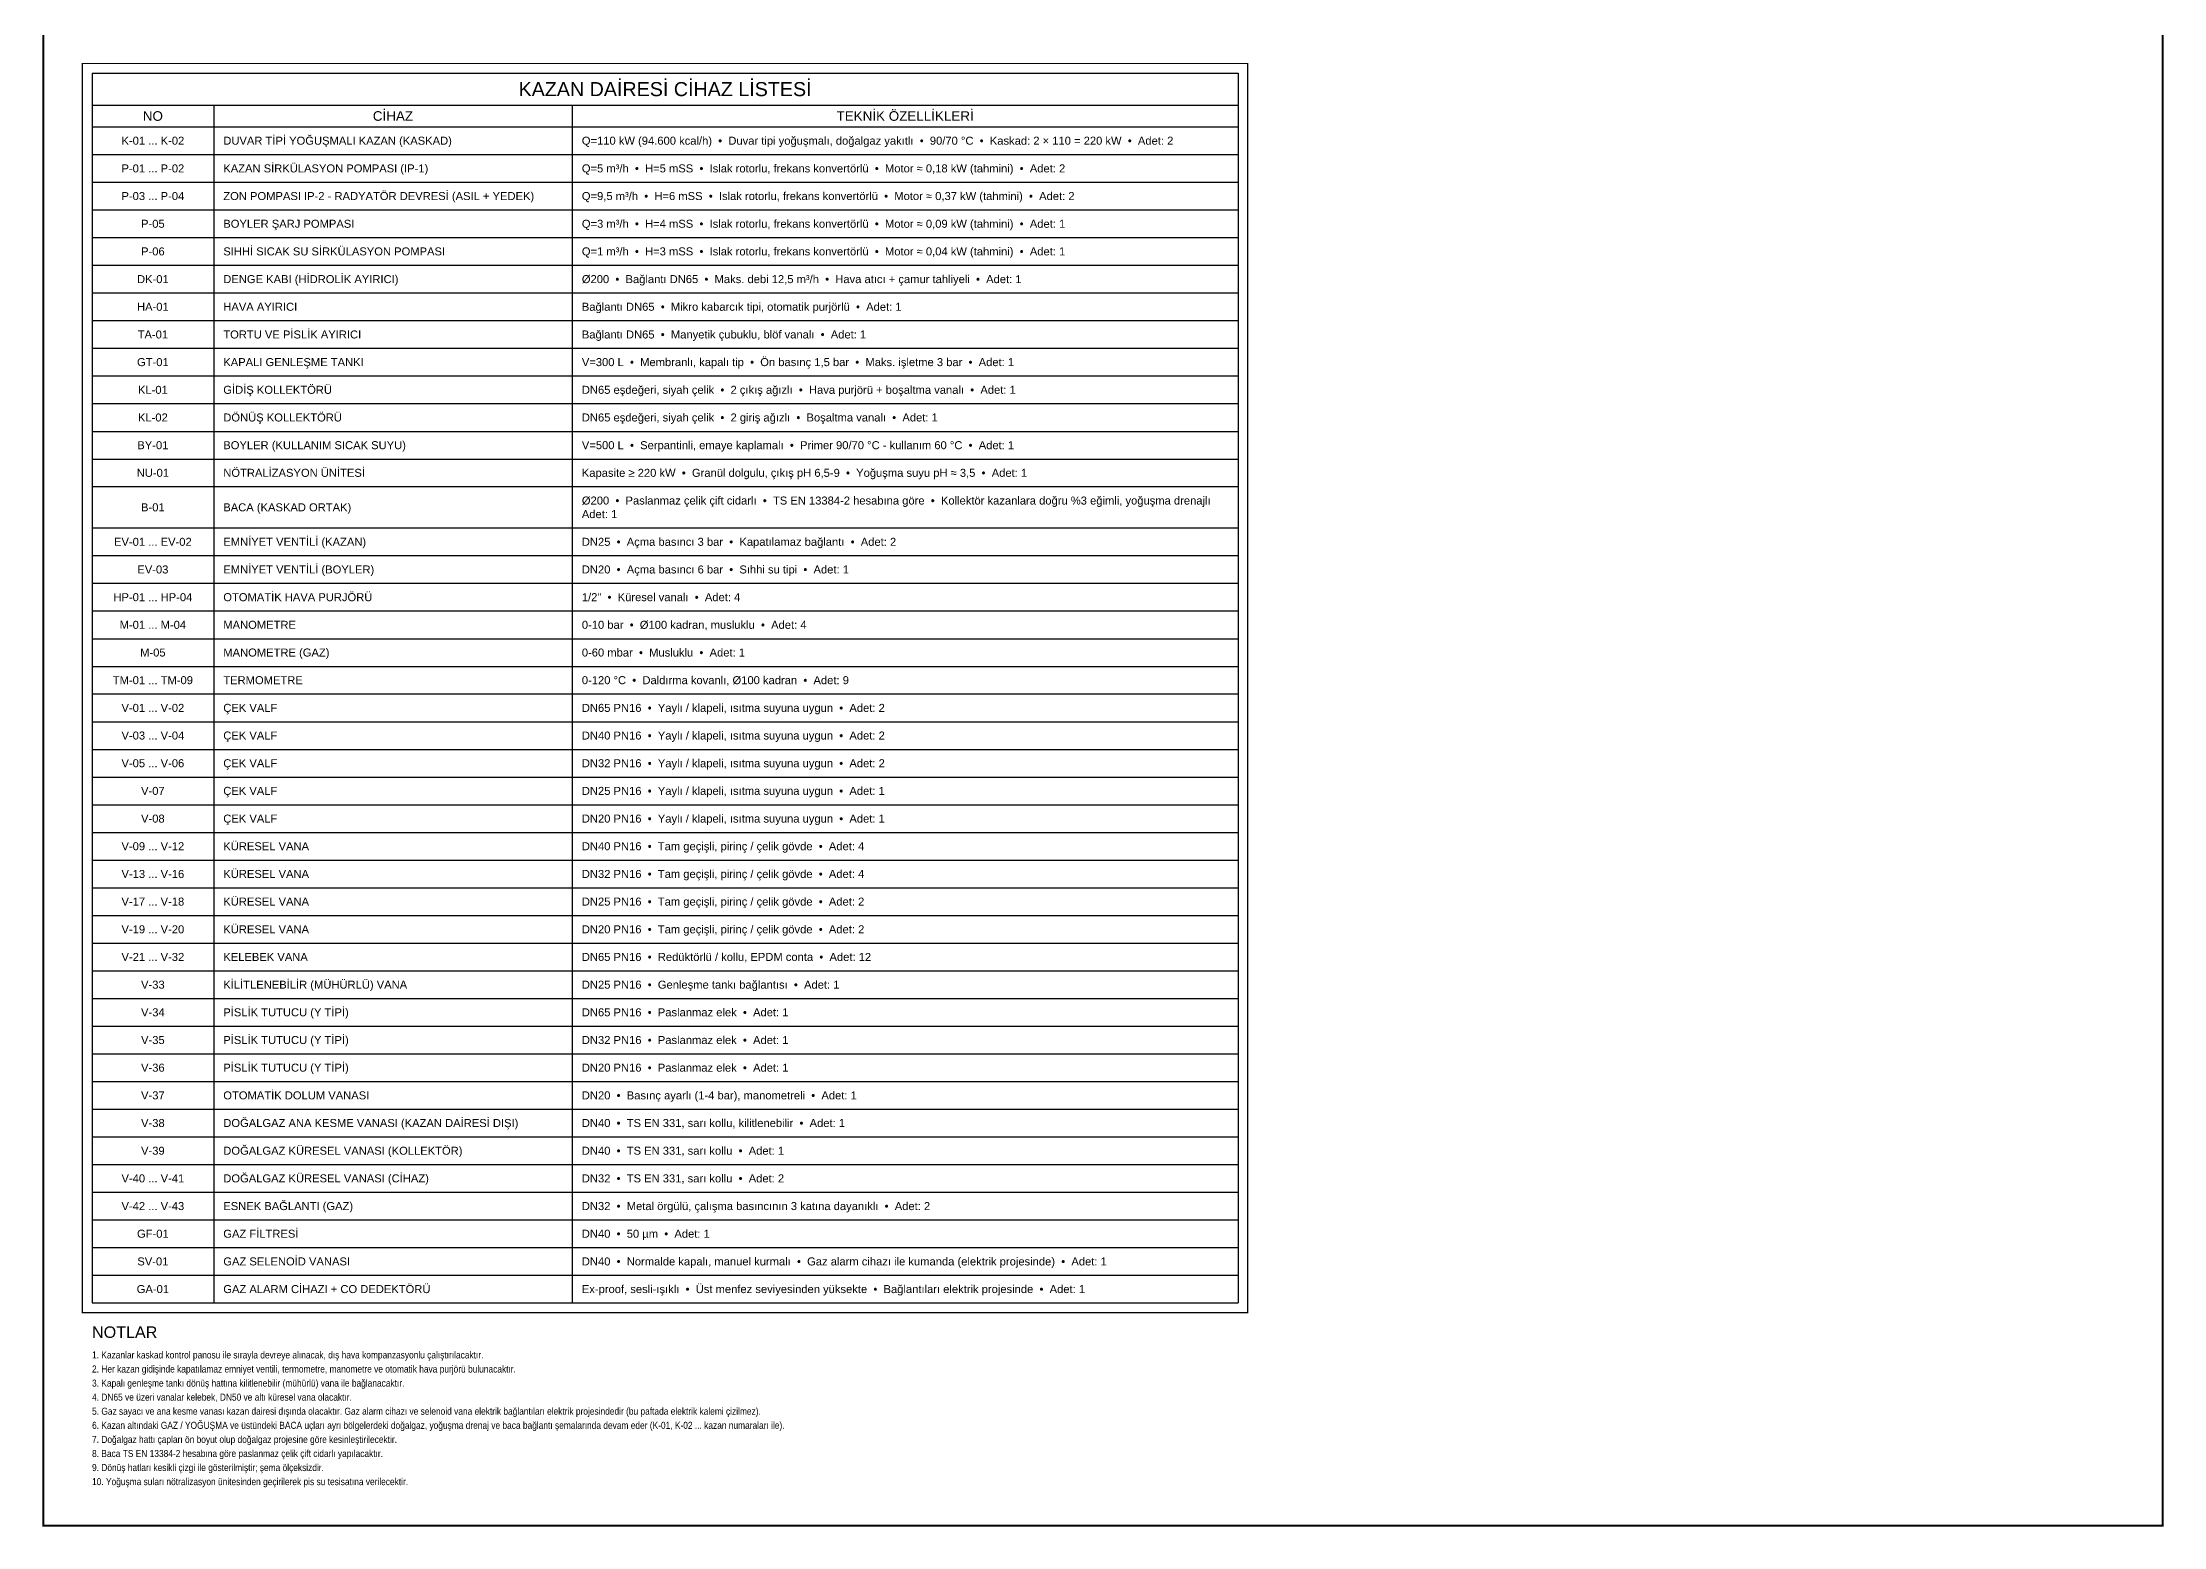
# Model space of a CAD drawing. Header units: centimetres. Extents: x -1098 to 2215, y -3051 to 772.
# Drawn here: x -1098 to 2215, y -3051 to -732 of the extents above; entities that cross this region are included whole.
import ezdxf
from ezdxf.enums import TextEntityAlignment as Align

# ---------------------------------------------------------------- set-up
doc = ezdxf.new("R2010")
doc.units = ezdxf.units.CM
doc.header["$LTSCALE"] = 8
for name, color, linetype in [('ROTAS-HESAP-BASLIK', 2, 'Continuous'), ('ROTAS-HESAP-CERCEVE', 4, 'Continuous'), ('ROTAS-HESAP-CIZGI', 1, 'Continuous'), ('ROTAS-HESAP-YAZI', 7, 'Continuous'), ('ROTAS-ISITMA-BASLIK', 5, 'Continuous'), ('ROTAS-ISITMA-YAZI', 7, 'Continuous'), ('ROTAS-PAFTA', 7, 'Continuous')]:
    doc.layers.add(name, color=color, linetype=linetype)
doc.styles.add('ROTAS', font='arial.ttf')

msp = doc.modelspace()

# ---------------------------------------------------------------- linework, layer by layer
at = {"layer": 'ROTAS-HESAP-CERCEVE', "const_width": 2}
msp.add_lwpolyline([(-1035, -2716.8), (785, -2716.8), (785, -765), (-1035, -765)], close=True, dxfattribs=at)
at = {"layer": 'ROTAS-HESAP-CIZGI'}
for p, q in [((-1020, -780), (770, -780)), ((-1020, -780), (-1020, -2701.8)), ((770, -780), (770, -2701.8)), ((-1020, -830), (770, -830)), ((-830, -830), (-830, -2701.8)), ((-270, -830), (-270, -2701.8)), ((-1020, -864), (770, -864)), ((-1020, -907.2), (770, -907.2)), ((-1020, -950.5), (770, -950.5)), ((-1020, -993.8), (770, -993.8)), ((-1020, -1037), (770, -1037)), ((-1020, -1080.2), (770, -1080.2)), ((-1020, -1123.5), (770, -1123.5)), ((-1020, -1166.8), (770, -1166.8)), ((-1020, -1210), (770, -1210)), ((-1020, -1253.2), (770, -1253.2)), ((-1020, -1296.5), (770, -1296.5)), ((-1020, -1339.8), (770, -1339.8)), ((-1020, -1383), (770, -1383)), ((-1020, -1426.2), (770, -1426.2)), ((-1020, -1490.8), (770, -1490.8)), ((-1020, -1534), (770, -1534)), ((-1020, -1577.2), (770, -1577.2)), ((-1020, -1620.5), (770, -1620.5)), ((-1020, -1663.8), (770, -1663.8)), ((-1020, -1707), (770, -1707)), ((-1020, -1750.2), (770, -1750.2)), ((-1020, -1793.5), (770, -1793.5)), ((-1020, -1836.8), (770, -1836.8)), ((-1020, -1880), (770, -1880)), ((-1020, -1923.2), (770, -1923.2)), ((-1020, -1966.5), (770, -1966.5)), ((-1020, -2009.8), (770, -2009.8)), ((-1020, -2053), (770, -2053)), ((-1020, -2096.2), (770, -2096.2)), ((-1020, -2139.5), (770, -2139.5)), ((-1020, -2182.8), (770, -2182.8)), ((-1020, -2226), (770, -2226)), ((-1020, -2269.2), (770, -2269.2)), ((-1020, -2312.5), (770, -2312.5)), ((-1020, -2355.8), (770, -2355.8)), ((-1020, -2399), (770, -2399)), ((-1020, -2442.2), (770, -2442.2)), ((-1020, -2485.5), (770, -2485.5)), ((-1020, -2528.8), (770, -2528.8)), ((-1020, -2572), (770, -2572)), ((-1020, -2615.2), (770, -2615.2)), ((-1020, -2658.5), (770, -2658.5)), ((-1020, -2701.8), (770, -2701.8))]:
    msp.add_line(p, q, dxfattribs=at)
at = {"layer": 'ROTAS-PAFTA', "const_width": 3}
msp.add_lwpolyline([(-1096, -3049.8), (2214, -3049.8), (2214, 770), (-1096, 770)], close=True, dxfattribs=at)

# ---------------------------------------------------------------- texts
at = {"layer": 'ROTAS-HESAP-BASLIK', "style": 'ROTAS'}
for s, height, p in [('KAZAN DAİRESİ CİHAZ LİSTESİ', 22, (-125, -805)), ('NO', 15, (-925, -847)), ('CİHAZ', 15, (-550, -847)), ('TEKNİK ÖZELLİKLERİ', 15, (250, -847))]:
    msp.add_text(s, height=height, dxfattribs=at).set_placement(p, align=Align.MIDDLE_CENTER)
at = {"layer": 'ROTAS-HESAP-YAZI', "style": 'ROTAS'}
for s, p in [('K-01 ... K-02', (-925, -885.6)), ('P-01 ... P-02', (-925, -928.9)), ('P-03 ... P-04', (-925, -972.1)), ('P-05', (-925, -1015.4)), ('P-06', (-925, -1058.6)), ('DK-01', (-925, -1101.9)), ('HA-01', (-925, -1145.1)), ('TA-01', (-925, -1188.4)), ('GT-01', (-925, -1231.6)), ('KL-01', (-925, -1274.9)), ('KL-02', (-925, -1318.1)), ('BY-01', (-925, -1361.4)), ('NU-01', (-925, -1404.6)), ('B-01', (-925, -1458.5)), ('EV-01 ... EV-02', (-925, -1512.4)), ('EV-03', (-925, -1555.6)), ('HP-01 ... HP-04', (-925, -1598.9)), ('M-01 ... M-04', (-925, -1642.1)), ('M-05', (-925, -1685.4)), ('TM-01 ... TM-09', (-925, -1728.6)), ('V-01 ... V-02', (-925, -1771.9)), ('V-03 ... V-04', (-925, -1815.1)), ('V-05 ... V-06', (-925, -1858.4)), ('V-07', (-925, -1901.6)), ('V-08', (-925, -1944.9)), ('V-09 ... V-12', (-925, -1988.1)), ('V-13 ... V-16', (-925, -2031.4)), ('V-17 ... V-18', (-925, -2074.6)), ('V-19 ... V-20', (-925, -2117.9)), ('V-21 ... V-32', (-925, -2161.1)), ('V-33', (-925, -2204.4)), ('V-34', (-925, -2247.6)), ('V-35', (-925, -2290.9)), ('V-36', (-925, -2334.1)), ('V-37', (-925, -2377.4)), ('V-38', (-925, -2420.6)), ('V-39', (-925, -2463.9)), ('V-40 ... V-41', (-925, -2507.1)), ('V-42 ... V-43', (-925, -2550.4)), ('GF-01', (-925, -2593.6)), ('SV-01', (-925, -2636.9)), ('GA-01', (-925, -2680.1))]:
    msp.add_text(s, height=12.5, dxfattribs=at).set_placement(p, align=Align.MIDDLE_CENTER)
for s, p in [('DUVAR TİPİ YOĞUŞMALI KAZAN (KASKAD)', (-815, -885.6)), ('Q=110 kW (94.600 kcal/h)  •  Duvar tipi yoğuşmalı, doğalgaz yakıtlı  •  90/70 °C  •  Kaskad: 2 × 110 = 220 kW  •  Adet: 2', (-255, -885.6)), ('KAZAN SİRKÜLASYON POMPASI (IP-1)', (-815, -928.9)), ('Q=5 m³/h  •  H=5 mSS  •  Islak rotorlu, frekans konvertörlü  •  Motor ≈ 0,18 kW (tahmini)  •  Adet: 2', (-255, -928.9)), ('ZON POMPASI IP-2 - RADYATÖR DEVRESİ (ASIL + YEDEK)', (-815, -972.1)), ('Q=9,5 m³/h  •  H=6 mSS  •  Islak rotorlu, frekans konvertörlü  •  Motor ≈ 0,37 kW (tahmini)  •  Adet: 2', (-255, -972.1)), ('BOYLER ŞARJ POMPASI', (-815, -1015.4)), ('Q=3 m³/h  •  H=4 mSS  •  Islak rotorlu, frekans konvertörlü  •  Motor ≈ 0,09 kW (tahmini)  •  Adet: 1', (-255, -1015.4)), ('SIHHİ SICAK SU SİRKÜLASYON POMPASI', (-815, -1058.6)), ('Q=1 m³/h  •  H=3 mSS  •  Islak rotorlu, frekans konvertörlü  •  Motor ≈ 0,04 kW (tahmini)  •  Adet: 1', (-255, -1058.6)), ('DENGE KABI (HİDROLİK AYIRICI)', (-815, -1101.9)), ('Ø200  •  Bağlantı DN65  •  Maks. debi 12,5 m³/h  •  Hava atıcı + çamur tahliyeli  •  Adet: 1', (-255, -1101.9)), ('HAVA AYIRICI', (-815, -1145.1)), ('Bağlantı DN65  •  Mikro kabarcık tipi, otomatik purjörlü  •  Adet: 1', (-255, -1145.1)), ('TORTU VE PİSLİK AYIRICI', (-815, -1188.4)), ('Bağlantı DN65  •  Manyetik çubuklu, blöf vanalı  •  Adet: 1', (-255, -1188.4)), ('KAPALI GENLEŞME TANKI', (-815, -1231.6)), ('V=300 L  •  Membranlı, kapalı tip  •  Ön basınç 1,5 bar  •  Maks. işletme 3 bar  •  Adet: 1', (-255, -1231.6)), ('GİDİŞ KOLLEKTÖRÜ', (-815, -1274.9)), ('DN65 eşdeğeri, siyah çelik  •  2 çıkış ağızlı  •  Hava purjörü + boşaltma vanalı  •  Adet: 1', (-255, -1274.9)), ('DÖNÜŞ KOLLEKTÖRÜ', (-815, -1318.1)), ('DN65 eşdeğeri, siyah çelik  •  2 giriş ağızlı  •  Boşaltma vanalı  •  Adet: 1', (-255, -1318.1)), ('BOYLER (KULLANIM SICAK SUYU)', (-815, -1361.4)), ('V=500 L  •  Serpantinli, emaye kaplamalı  •  Primer 90/70 °C - kullanım 60 °C  •  Adet: 1', (-255, -1361.4)), ('NÖTRALİZASYON ÜNİTESİ', (-815, -1404.6)), ('Kapasite ≥ 220 kW  •  Granül dolgulu, çıkış pH 6,5-9  •  Yoğuşma suyu pH ≈ 3,5  •  Adet: 1', (-255, -1404.6)), ('BACA (KASKAD ORTAK)', (-815, -1458.5)), ('Ø200  •  Paslanmaz çelik çift cidarlı  •  TS EN 13384-2 hesabına göre  •  Kollektör kazanlara doğru %3 eğimli, yoğuşma drenajlı', (-255, -1447.9)), ('Adet: 1', (-255, -1469.1)), ('EMNİYET VENTİLİ (KAZAN)', (-815, -1512.4)), ('DN25  •  Açma basıncı 3 bar  •  Kapatılamaz bağlantı  •  Adet: 2', (-255, -1512.4)), ('EMNİYET VENTİLİ (BOYLER)', (-815, -1555.6)), ('DN20  •  Açma basıncı 6 bar  •  Sıhhi su tipi  •  Adet: 1', (-255, -1555.6)), ('OTOMATİK HAVA PURJÖRÜ', (-815, -1598.9)), ('1/2"  •  Küresel vanalı  •  Adet: 4', (-255, -1598.9)), ('MANOMETRE', (-815, -1642.1)), ('0-10 bar  •  Ø100 kadran, musluklu  •  Adet: 4', (-255, -1642.1)), ('MANOMETRE (GAZ)', (-815, -1685.4)), ('0-60 mbar  •  Musluklu  •  Adet: 1', (-255, -1685.4)), ('TERMOMETRE', (-815, -1728.6)), ('0-120 °C  •  Daldırma kovanlı, Ø100 kadran  •  Adet: 9', (-255, -1728.6)), ('ÇEK VALF', (-815, -1771.9)), ('DN65 PN16  •  Yaylı / klapeli, ısıtma suyuna uygun  •  Adet: 2', (-255, -1771.9)), ('ÇEK VALF', (-815, -1815.1)), ('DN40 PN16  •  Yaylı / klapeli, ısıtma suyuna uygun  •  Adet: 2', (-255, -1815.1)), ('ÇEK VALF', (-815, -1858.4)), ('DN32 PN16  •  Yaylı / klapeli, ısıtma suyuna uygun  •  Adet: 2', (-255, -1858.4)), ('ÇEK VALF', (-815, -1901.6)), ('DN25 PN16  •  Yaylı / klapeli, ısıtma suyuna uygun  •  Adet: 1', (-255, -1901.6)), ('ÇEK VALF', (-815, -1944.9)), ('DN20 PN16  •  Yaylı / klapeli, ısıtma suyuna uygun  •  Adet: 1', (-255, -1944.9)), ('KÜRESEL VANA', (-815, -1988.1)), ('DN40 PN16  •  Tam geçişli, pirinç / çelik gövde  •  Adet: 4', (-255, -1988.1)), ('KÜRESEL VANA', (-815, -2031.4)), ('DN32 PN16  •  Tam geçişli, pirinç / çelik gövde  •  Adet: 4', (-255, -2031.4)), ('KÜRESEL VANA', (-815, -2074.6)), ('DN25 PN16  •  Tam geçişli, pirinç / çelik gövde  •  Adet: 2', (-255, -2074.6)), ('KÜRESEL VANA', (-815, -2117.9)), ('DN20 PN16  •  Tam geçişli, pirinç / çelik gövde  •  Adet: 2', (-255, -2117.9)), ('KELEBEK VANA', (-815, -2161.1)), ('DN65 PN16  •  Redüktörlü / kollu, EPDM conta  •  Adet: 12', (-255, -2161.1)), ('KİLİTLENEBİLİR (MÜHÜRLÜ) VANA', (-815, -2204.4)), ('DN25 PN16  •  Genleşme tankı bağlantısı  •  Adet: 1', (-255, -2204.4)), ('PİSLİK TUTUCU (Y TİPİ)', (-815, -2247.6)), ('DN65 PN16  •  Paslanmaz elek  •  Adet: 1', (-255, -2247.6)), ('PİSLİK TUTUCU (Y TİPİ)', (-815, -2290.9)), ('DN32 PN16  •  Paslanmaz elek  •  Adet: 1', (-255, -2290.9)), ('PİSLİK TUTUCU (Y TİPİ)', (-815, -2334.1)), ('DN20 PN16  •  Paslanmaz elek  •  Adet: 1', (-255, -2334.1)), ('OTOMATİK DOLUM VANASI', (-815, -2377.4)), ('DN20  •  Basınç ayarlı (1-4 bar), manometreli  •  Adet: 1', (-255, -2377.4)), ('DOĞALGAZ ANA KESME VANASI (KAZAN DAİRESİ DIŞI)', (-815, -2420.6)), ('DN40  •  TS EN 331, sarı kollu, kilitlenebilir  •  Adet: 1', (-255, -2420.6)), ('DOĞALGAZ KÜRESEL VANASI (KOLLEKTÖR)', (-815, -2463.9)), ('DN40  •  TS EN 331, sarı kollu  •  Adet: 1', (-255, -2463.9)), ('DOĞALGAZ KÜRESEL VANASI (CİHAZ)', (-815, -2507.1)), ('DN32  •  TS EN 331, sarı kollu  •  Adet: 2', (-255, -2507.1)), ('ESNEK BAĞLANTI (GAZ)', (-815, -2550.4)), ('DN32  •  Metal örgülü, çalışma basıncının 3 katına dayanıklı  •  Adet: 2', (-255, -2550.4)), ('GAZ FİLTRESİ', (-815, -2593.6)), ('DN40  •  50 µm  •  Adet: 1', (-255, -2593.6)), ('GAZ SELENOİD VANASI', (-815, -2636.9)), ('DN40  •  Normalde kapalı, manuel kurmalı  •  Gaz alarm cihazı ile kumanda (elektrik projesinde)  •  Adet: 1', (-255, -2636.9)), ('GAZ ALARM CİHAZI + CO DEDEKTÖRÜ', (-815, -2680.1)), ('Ex-proof, sesli-ışıklı  •  Üst menfez seviyesinden yüksekte  •  Bağlantıları elektrik projesinde  •  Adet: 1', (-255, -2680.1))]:
    msp.add_text(s, height=12.5, dxfattribs=at).set_placement(p, align=Align.MIDDLE_LEFT)
at = {"layer": 'ROTAS-ISITMA-BASLIK', "style": 'ROTAS'}
msp.add_text('NOTLAR', height=18, dxfattribs=at).set_placement((-1020, -2761.8), align=Align.BOTTOM_LEFT)
at = {"layer": 'ROTAS-ISITMA-YAZI', "style": 'ROTAS', "width": 0.85}
for s, p in [('1. Kazanlar kaskad kontrol panosu ile sırayla devreye alınacak, dış hava kompanzasyonlu çalıştırılacaktır.', (-1020, -2791.8)), ('2. Her kazan gidişinde kapatılamaz emniyet ventili, termometre, manometre ve otomatik hava purjörü bulunacaktır.', (-1020, -2813.8)), ('4. DN65 ve üzeri vanalar kelebek, DN50 ve altı küresel vana olacaktır.', (-1020, -2857.8)), ('3. Kapalı genleşme tankı dönüş hattına kilitlenebilir (mühürlü) vana ile bağlanacaktır.', (-1020, -2835.8)), ('5. Gaz sayacı ve ana kesme vanası kazan dairesi dışında olacaktır. Gaz alarm cihazı ve selenoid vana elektrik bağlantıları elektrik projesindedir (bu paftada elektrik kalemi çizilmez).', (-1020, -2879.8)), ('6. Kazan altındaki GAZ / YOĞUŞMA ve üstündeki BACA uçları ayrı bölgelerdeki doğalgaz, yoğuşma drenaj ve baca bağlantı şemalarında devam eder (K-01, K-02 ... kazan numaraları ile).', (-1020, -2901.8)), ('7. Doğalgaz hattı çapları ön boyut olup doğalgaz projesine göre kesinleştirilecektir.', (-1020, -2923.8)), ('8. Baca TS EN 13384-2 hesabına göre paslanmaz çelik çift cidarlı yapılacaktır.', (-1020, -2945.8)), ('9. Dönüş hatları kesikli çizgi ile gösterilmiştir; şema ölçeksizdir.', (-1020, -2967.8)), ('10. Yoğuşma suları nötralizasyon ünitesinden geçirilerek pis su tesisatına verilecektir.', (-1020, -2989.8))]:
    msp.add_text(s, height=11, dxfattribs=at).set_placement(p, align=Align.BOTTOM_LEFT)

doc.saveas('drawing.dxf')
